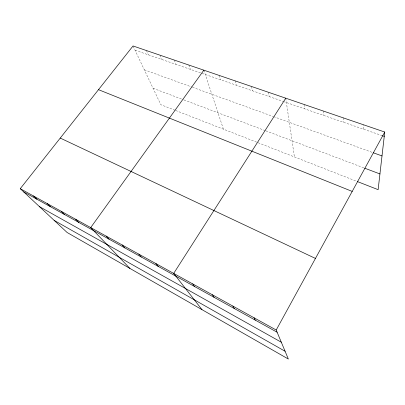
<?xml version="1.0" encoding="UTF-8"?>
<svg xmlns="http://www.w3.org/2000/svg" width="405" height="405" viewBox="0 0 405 405"><rect width="100%" height="100%" fill="white"/><g stroke="black" fill="none" stroke-linecap="round" stroke-linejoin="round"><path stroke-width="0.3" stroke-dasharray="2.02 1.52" d="M363.351 129.134L363.589 124.806M135.057 50.225L282.842 101.306M283.434 101.513L382.462 135.741M144.322 69.822L191.848 87.04M192.426 87.247L272.924 116.407M273.512 116.62L372.721 152.558M153.049 88.27L183.359 99.716M183.951 99.939L265.295 130.653M265.882 130.876L364.196 167.999M175.071 110.266L160.815 104.687L133.037 45.962M175.654 110.494L257.539 142.514M258.106 142.737L356.967 181.399M146.423 50.539L148.336 54.817M160.183 55.247L161.985 59.535M174.327 60.082L176.018 64.385M188.882 65.058L190.446 69.371M203.852 70.181L223.439 129.18M219.272 75.451L220.563 79.78M235.148 80.878L236.292 85.217M251.505 86.478L252.492 90.816M268.368 92.244L269.188 96.587M285.763 98.192L294.4 156.927M304.261 104.515L304.702 108.864M323.377 111.051L323.605 115.395M343.141 117.809L343.146 122.148"/><path stroke-width="0.61" d="M20.25 188.679L276.205 330.019L288.345 359.038L67.129 232.51L20.25 188.679L133.037 45.962L384.75 132.04L378.128 189.672L357.544 181.622M276.205 330.019L384.75 132.04M285.763 98.192L173.694 273.41L201.973 309.638M203.852 70.181L90.705 227.585L129.899 268.414M382.462 135.741L384.254 136.358M373.299 152.771L382.006 155.925M364.778 168.222L379.936 173.942M98.491 89.672L352.198 191.413M60.244 138.07L315.454 258.436M23.703 191.904L277.136 332.242M39.467 206.646L281.303 342.215M54.164 220.386L285.09 351.257M33.478 195.98L36.84 199.179M47.117 203.512L50.377 206.677M61.185 211.283L64.339 214.407M75.705 219.302L78.747 222.385M106.196 236.14L108.98 239.127M122.219 244.984L124.856 247.921M138.788 254.137L141.269 257.008M155.935 263.604L158.249 266.409M192.664 283.89L194.592 286.537M212.357 294.764L214.068 297.321M232.814 306.058L234.282 308.514M254.082 317.803L255.292 320.147"/></g></svg>
